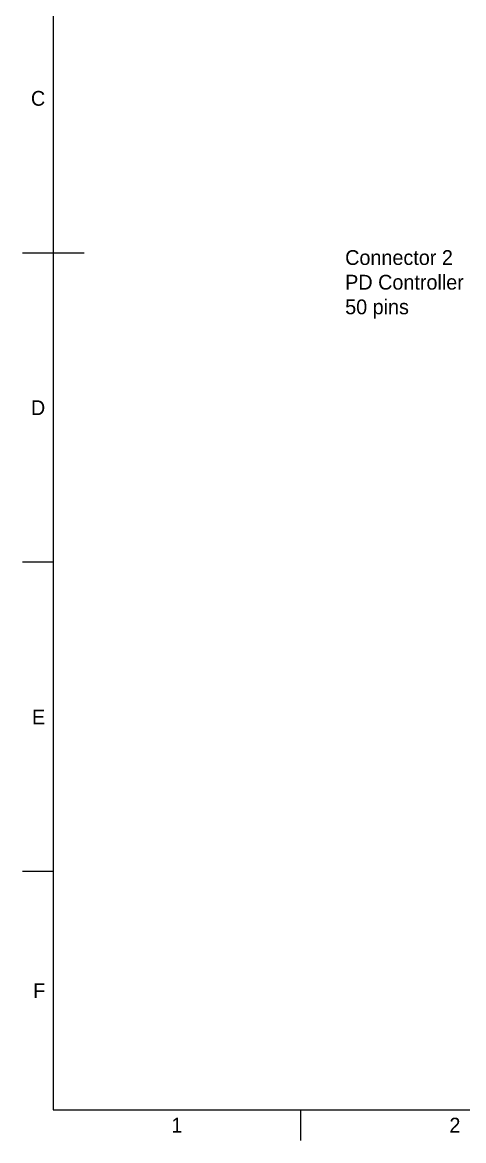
# Model space of a CAD drawing. Header units: millimetres. Extents: x 15 to 205, y 5 to 292.
# Drawn here: x 15 to 86.4, y 5 to 185.8 of the extents above; entities that cross this region are included whole.
import ezdxf

# ---------------------------------------------------------------- set-up
doc = ezdxf.new("R2010")
doc.units = ezdxf.units.MM
doc.layers.add('Annotations', color=7, linetype='Continuous')
doc.layers.add('Border', color=7, linetype='Continuous')
doc.styles.add('Shapr0', font='txt', dxfattribs={"height": 2.3925})

msp = doc.modelspace()

# ---------------------------------------------------------------- linework, layer by layer
at = {"layer": 'Border', "linetype": 'Continuous', "lineweight": 15}
for p, q in [((20, 287), (20, 10)), ((25, 148.5), (15, 148.5)), ((20, 98.5), (15, 98.5)), ((20, 48.5), (15, 48.5)), ((20, 10), (200, 10)), ((60, 10), (60, 5))]:
    msp.add_line(p, q, dxfattribs=at)

# ---------------------------------------------------------------- texts
at = {"layer": 'Annotations', "linetype": 'Continuous', "lineweight": 15, "insert": (67.24, 143.43), "char_height": 1.7944, "width": 84.6667, "attachment_point": 4}
msp.add_mtext('{\\fSF-Mono-Regular-Extended.ttf|b0|i0|c0|p0;\\H1.333333x;Connector 2 \\PPD Controller signals\\P50 pins}', dxfattribs=at)
at = {"layer": 'Border', "linetype": 'Continuous', "lineweight": 15, "char_height": 2.39, "width": 2.3925, "style": 'Shapr0'}
for s, insert, attachment_point in [('C', (18.7, 173.5), 6), ('D', (18.7, 123.5), 6), ('E', (18.7, 73.5), 6), ('F', (18.7, 29.25), 6), ('1', (40, 8.7), 2), ('2', (85, 8.7), 2)]:
    msp.add_mtext(s, dxfattribs=dict(at, insert=insert, attachment_point=attachment_point))

doc.saveas('drawing.dxf')
